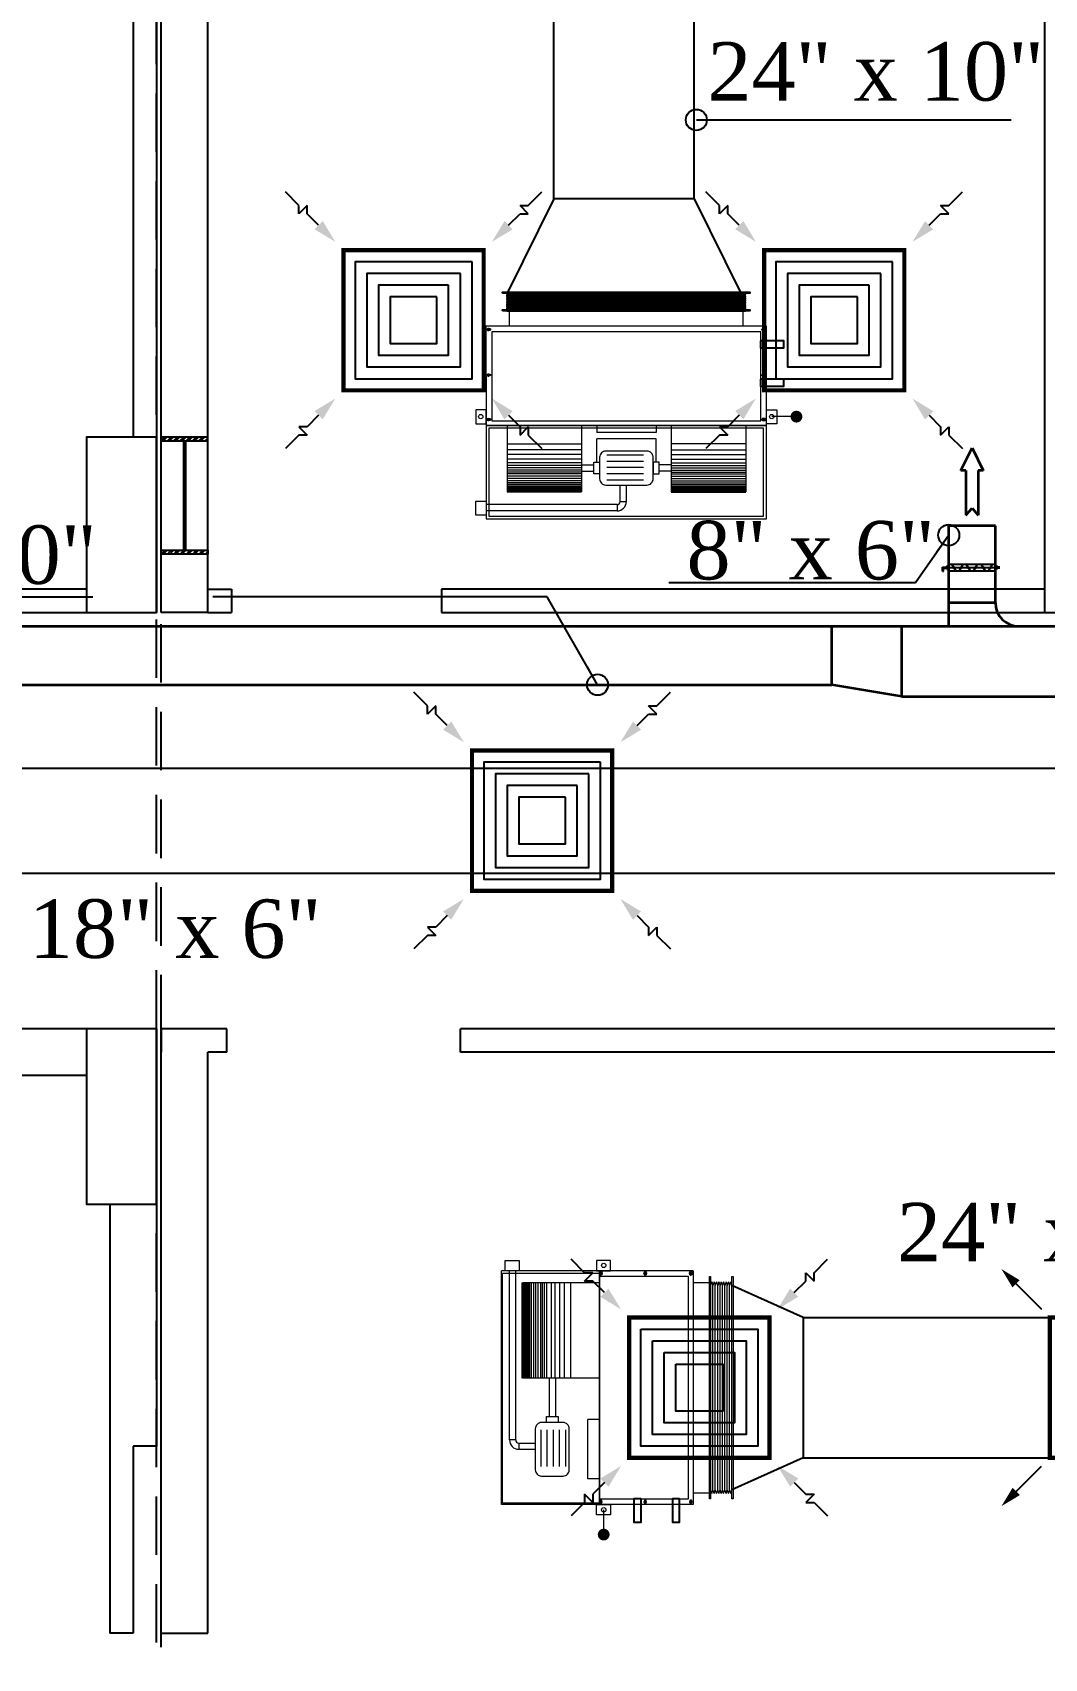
# Model space of a CAD drawing. Extents: x -432 to -365, y -145 to 173.
# Drawn here: x -391.2 to -386.86, y 31.28 to 38.23 of the extents above; entities that cross this region are included whole.
import ezdxf

# ---------------------------------------------------------------- set-up
doc = ezdxf.new("R2010")
doc.units = 0
doc.header["$MEASUREMENT"] = 0
for name, pattern in [('DASHDOT', [1, 0.5, -0.25, 0, -0.25]), ('HIDDEN', [0.375, 0.25, -0.125]), ('HIDDEN-Z', [3, 2, -1])]:
    doc.linetypes.add(name, pattern=pattern)
for name, color, linetype in [('01_AC-EQUIP', 206, 'Continuous'), ('03_AC-S.DUCT', 5, 'Continuous'), ('A.C.VOLUM DAMPER', 2, 'Continuous'), ('COL', 2, 'Continuous'), ('COLHATCH', 5, 'Continuous'), ('FASEL', 253, 'Continuous'), ('M-CH-WP-R', 40, 'HIDDEN-Z'), ('M-CH-WP-S', 142, 'Continuous'), ('M-DIFUSER', 195, 'Continuous'), ('M-DUCT-RA', 30, 'Continuous'), ('M-DUCT-SA', 5, 'Continuous'), ('M-EQBMNT', 21, 'Continuous'), ('Ties', 5, 'Continuous'), ('WALL', 4, 'Continuous'), ('WIN', 5, 'Continuous')]:
    doc.layers.add(name, color=color, linetype=linetype)
doc.layers.add('04-AC_F.A.DUCT', color=4, linetype='Continuous', lineweight=35)
doc.layers.add('AC-TEXT', color=15, linetype='Continuous', lineweight=30)
doc.styles.add('AC', font='romans.shx', dxfattribs={"height": 0.2})
doc.styles.add('ARABY', font='sosa.shx')
doc.dimstyles.new('IHAB', dxfattribs={"dimscale": 0, "dimtxt": 0.15, "dimasz": 0.09, "dimexe": 0.18, "dimexo": 0.0625, "dimgap": 0, "dimtad": 0, "dimtih": 1, "dimtoh": 1, "dimzin": 0, "dimdsep": 46, "dimtxsty": 'ARABY', "dimcen": 0.03, "dimse1": 1, "dimse2": 1, "dimclrd": 36, "dimclrt": 42, "dimadec": 0, "dimazin": 0, "dimtfac": 1, "dimtmove": 1, "dimatfit": 3, "dimldrblk": 'ORIGIN', "dimfxl": 1, "dimtolj": 1, "dimtzin": 0, "dimarcsym": 0})
pattern_1 = [(45, (891.0567, 302.899202), (-0.01347038418, 0.01347038418), []), (45, (891.06568, 302.899202), (-0.01347038418, 0.01347038418), [])]

# ---------------------------------------------------------------- blocks, each defined once
blk = doc.blocks.new('*U254')
at = {"layer": 'M-DIFUSER', "ltscale": 5, "const_width": 18}
blk.add_lwpolyline([(-300, 300), (300, 300), (300, -300), (-300, -300)], close=True, dxfattribs=at)
at = {"layer": 'M-DIFUSER', "color": 21}
for points in [[(250, 250), (-250, 250), (-250, -250), (250, -250)], [(200, 200), (-200, 200), (-200, -200), (200, -200)], [(150, 150), (-150, 150), (-150, -150), (150, -150)], [(100, 100), (-100, 100), (-100, -100), (100, -100)]]:
    blk.add_lwpolyline(points, close=True, dxfattribs=at)
at = {"layer": 'M-DUCT-RA', "color": 30}
for p, q in [((-491, 491), (-548.9, 548.9)), ((-491, 455.4), (-491, 491)), ((-455.4, 491), (-491, 455.4)), ((-455.4, 455.4), (-455.4, 491)), ((455.4, 491), (491, 491)), ((491, 455.4), (455.4, 491)), ((491, 491), (548.9, 548.9)), ((-406.3, 406.3), (-455.4, 455.4)), ((406.3, 406.3), (455.4, 455.4)), ((455.4, 455.4), (491, 455.4)), ((-406.3, -406.3), (-455.4, -455.4)), ((406.3, -406.3), (455.4, -455.4)), ((-491, -455.4), (-455.4, -491)), ((-455.4, -455.4), (-491, -455.4)), ((455.4, -491), (491, -455.4)), ((455.4, -455.4), (455.4, -491)), ((491, -455.4), (491, -491)), ((-491, -491), (-548.9, -548.9)), ((-455.4, -491), (-491, -491)), ((491, -491), (548.9, -548.9))]:
    blk.add_line(p, q, dxfattribs=at)
for points in [[(-388.6, 424), (-423.7, 388.9), (-335, 335)], [(424, 388.6), (388.9, 423.7), (335, 335)], [(-424, -388.6), (-388.9, -423.7), (-335, -335)], [(388.6, -424), (423.7, -388.9), (335, -335)]]:
    blk.add_solid(points, dxfattribs=at)
blk = doc.blocks.new('*U251')
at = {"layer": 'M-DIFUSER', "ltscale": 5, "const_width": 18}
blk.add_lwpolyline([(-300, 300), (300, 300), (300, -300), (-300, -300)], close=True, dxfattribs=at)
at = {"layer": 'M-DIFUSER', "color": 21}
for points in [[(250, 250), (-250, 250), (-250, -250), (250, -250)], [(200, 200), (-200, 200), (-200, -200), (200, -200)], [(150, 150), (-150, 150), (-150, -150), (150, -150)], [(100, 100), (-100, 100), (-100, -100), (100, -100)], [(50, 50), (-50, 50), (-50, -50), (50, -50)]]:
    blk.add_lwpolyline(points, close=True, dxfattribs=at)
at = {"layer": 'M-DUCT-SA', "color": 5, "extrusion": (-5.07059e-20, -1.19855e-17, -1)}
blk.add_line((-461.1, 461.1), (-335.4, 335.4), dxfattribs=at)
at = {"layer": 'M-DUCT-SA', "color": 5, "extrusion": (-1.19855e-17, 5.07059e-20, -1)}
blk.add_line((461.1, 461.1), (335.4, 335.4), dxfattribs=at)
at = {"layer": 'M-DUCT-SA', "color": 5, "extrusion": (1.19855e-17, -5.07059e-20, -1)}
blk.add_line((-461.1, -461.1), (-335.4, -335.4), dxfattribs=at)
at = {"layer": 'M-DUCT-SA', "color": 5, "extrusion": (5.07059e-20, 1.19855e-17, -1)}
blk.add_line((461.1, -461.1), (335.4, -335.4), dxfattribs=at)
at = {"layer": 'M-DUCT-SA', "color": 5, "extrusion": (-5.07059e-20, -1.19855e-17, -1)}
blk.add_solid([(459.6, 428.4), (428.6, 459.4), (506.9, 506.9)], dxfattribs=at)
at = {"layer": 'M-DUCT-SA', "color": 5, "extrusion": (5.07059e-20, -1.19855e-17, -1)}
blk.add_solid([(-459.6, 428.4), (-428.7, 459.4), (-506.9, 506.9)], dxfattribs=at)
at = {"layer": 'M-DUCT-SA', "color": 5, "extrusion": (1.19855e-17, -5.07059e-20, -1)}
blk.add_solid([(428.4, -459.6), (459.4, -428.6), (506.9, -506.9)], dxfattribs=at)
at = {"layer": 'M-DUCT-SA', "color": 5, "extrusion": (-1.19855e-17, -5.07059e-20, -1)}
blk.add_solid([(-428.4, -459.6), (-459.4, -428.6), (-506.9, -506.9)], dxfattribs=at)
blk = doc.blocks.new('A$C180A56EA')
at = {"layer": 'A.C.VOLUM DAMPER'}
h = blk.add_hatch(dxfattribs=at)
h.set_pattern_fill('ANSI31', color=256, scale=0.001, style=0)
h.set_pattern_definition([(45, (129.5106855, -230.48025158), (-8.838834765e-05, 8.838834765e-05), [])])
h.paths.add_polyline_path([(0.0459, 0.0039), (0.0459, 0.0065), (0.0401, 0.0065), (0.0401, -0.0027), (0.0459, -0.0027), (0.0459, 0), (0.0603, 0), (0.0603, 0.0128), (0.057, 0.0128), (0.057, 0.0039)])
for p, q in [((-0.1242, 0.0032), (-0.1161, 0.0032)), ((-0.1161, 0.0004), (-0.119, 0.0032)), ((-0.1185, 0), (-0.1161, 0.0024)), ((-0.1161, 0.0015), (-0.1179, 0.0032)), ((-0.1174, 0), (-0.1161, 0.0013)), ((-0.1161, 0.0026), (-0.1168, 0.0032)), ((-0.1163, 0), (-0.1161, 0.0001)), ((-0.1161, 0.0001), (-0.1104, 0.0058)), ((-0.1161, 0.0013), (-0.1116, 0.0058)), ((-0.1161, 0.0024), (-0.1127, 0.0058)), ((-0.1161, -0.0026), (-0.1161, 0.0058)), ((-0.1161, 0.0035), (-0.1138, 0.0058)), ((-0.1161, 0.0058), (-0.1099, 0.0058)), ((-0.1161, 0.0057), (-0.116, 0.0058)), ((-0.1161, 0.0046), (-0.1149, 0.0058)), ((-0.1161, -0.001), (-0.1099, 0.0053)), ((-0.1099, -0.0014), (-0.1161, 0.0048)), ((-0.1161, -0.0021), (-0.1099, 0.0042)), ((-0.1099, -0.0026), (-0.1161, 0.0037)), ((-0.1109, -0.0026), (-0.1161, 0.0026)), ((-0.112, -0.0026), (-0.1161, 0.0015)), ((-0.1131, -0.0026), (-0.1161, 0.0004)), ((-0.1099, -0.0003), (-0.116, 0.0058)), ((-0.1156, -0.0026), (-0.1099, 0.0031)), ((-0.1099, 0.0008), (-0.1149, 0.0058)), ((-0.1145, -0.0026), (-0.1099, 0.002)), ((-0.1099, 0.0019), (-0.1138, 0.0058)), ((-0.1134, -0.0026), (-0.1099, 0.0009)), ((-0.1128, 0.0019), (0.0401, 0.0019)), ((-0.1099, 0.003), (-0.1127, 0.0058)), ((-0.1099, 0.0041), (-0.1116, 0.0058)), ((-0.1099, 0.0052), (-0.1105, 0.0058)), ((0.0401, 0.0121), (-0.1099, 0.0121)), ((-0.0882, 0.0113), (-0.0994, -0.0075)), ((-0.0768, 0.0113), (-0.0656, -0.0075)), ((-0.0402, 0.0113), (-0.0514, -0.0075)), ((-0.0284, 0.0113), (-0.0173, -0.0075)), ((0.0056, 0.0113), (-0.0056, -0.0075)), ((0.0174, 0.0113), (0.0286, -0.0075)), ((0.0459, 0.0065), (0.0401, 0.0065)), ((0.0401, 0.0065), (0.0401, -0.0027)), ((0.0459, 0.0039), (0.0459, 0.0065)), ((0.057, 0.0039), (0.0459, 0.0039)), ((0.0603, 0.0128), (0.057, 0.0128)), ((0.057, 0.0128), (0.057, 0.0039)), ((0.0603, 0.0128), (0.0603, 0)), ((-0.1242, 0), (-0.1161, 0)), ((-0.1142, -0.0026), (-0.1161, -0.0007)), ((-0.1153, -0.0026), (-0.1161, -0.0018)), ((-0.1099, -0.0026), (-0.1161, -0.0026)), ((-0.1123, -0.0026), (-0.1099, -0.0003)), ((-0.1111, -0.0026), (-0.1099, -0.0014)), ((-0.11, -0.0026), (-0.1099, -0.0025)), ((-0.1099, -0.0083), (0.0401, -0.0083)), ((0.0401, -0.0027), (0.0459, -0.0027)), ((0.0603, 0), (0.0459, 0)), ((0.0459, -0.0027), (0.0459, 0))]:
    blk.add_line(p, q, dxfattribs=at)
at = {"layer": 'A.C.VOLUM DAMPER', "extrusion": (0, 0, -1)}
for centre, major_axis, start_param, end_param in [((-0.0938, 0.0019), (0.00135, 0.00135), 3.926991, 7.068583), ((-0.0938, 0.0019), (-0.00135, 0.00135), 2.356195, 5.497787), ((-0.0712, 0.0019), (0.00135, 0.00135), 3.926991, 7.068583), ((-0.0712, 0.0019), (-0.00135, 0.00135), 2.356195, 5.497787), ((-0.0458, 0.0019), (0.00135, 0.00135), 3.926991, 7.068583), ((-0.0458, 0.0019), (-0.00135, 0.00135), 2.356195, 5.497787), ((-0.0228, 0.0019), (0.00135, 0.00135), 3.926991, 7.068583), ((-0.0228, 0.0019), (-0.00135, 0.00135), 2.356194, 5.497787), ((0, 0.0019), (0.00135, 0.00135), 3.926991, 7.068583), ((0, 0.0019), (0.00135, 0.00135), 0.785398, 3.926991), ((0.023, 0.0019), (0.00135, 0.00135), 3.926991, 7.068583), ((0.023, 0.0019), (-0.00135, 0.00135), 2.356195, 5.497787)]:
    blk.add_ellipse(centre, major_axis=major_axis, ratio=1, start_param=start_param, end_param=end_param, dxfattribs=at)
blk = doc.blocks.new('A$C4397250F')
at = {"layer": '04-AC_F.A.DUCT'}
for p, q in [((0, 0), (-0.0241, -0.0482)), ((0.0241, -0.0482), (0, 0)), ((-0.0241, -0.0482), (-0.0132, -0.0482)), ((-0.0132, -0.0482), (-0.0132, -0.1443)), ((0.0132, -0.0482), (0.0241, -0.0482)), ((0.0132, -0.0482), (0.0132, -0.1443)), ((0, -0.1288), (-0.0132, -0.1443)), ((0.0132, -0.1443), (0, -0.1288))]:
    blk.add_line(p, q, dxfattribs=at)
blk = doc.blocks.new('A$C069E27EC')
at = {"layer": '01_AC-EQUIP', "color": 2, "linetype": 'Continuous'}
for p, q in [((0, 0), (0, -130)), ((1.01, 0.32), (0.5, -1.29)), ((1.01, 0.32), (1.52, -1.29)), ((2.03, 0.32), (1.52, -1.29)), ((2.03, 0.32), (2.54, -1.29)), ((3.05, 0.32), (2.54, -1.29)), ((3.05, 0.32), (3.56, -1.29)), ((4.06, 0.32), (3.56, -1.29)), ((4.06, 0.32), (4.57, -1.29)), ((5.08, 0.32), (4.57, -1.29)), ((5.08, 0.32), (5.59, -1.29)), ((6.1, 0.32), (5.59, -1.29)), ((6.1, 0.32), (6.61, -1.29)), ((7.12, 0.32), (6.61, -1.29)), ((7.12, 0.32), (7.63, -1.29)), ((8.14, 0.32), (7.63, -1.29)), ((8.14, 0.32), (8.65, -1.29)), ((9.16, 0.32), (8.65, -1.29)), ((9.16, 0.32), (9.67, -1.29)), ((1.52, -128.71), (1.52, -1.29)), ((2.54, -128.71), (2.54, -1.29)), ((3.56, -128.71), (3.56, -1.29)), ((4.57, -128.71), (4.57, -1.29)), ((5.59, -128.71), (5.59, -1.29)), ((6.61, -128.71), (6.61, -1.29)), ((7.63, -128.71), (7.63, -1.29)), ((8.65, -128.71), (8.65, -1.29)), ((1.01, -130.32), (0.5, -128.71)), ((1.01, -130.32), (1.52, -128.71)), ((2.03, -130.32), (1.52, -128.71)), ((2.03, -130.32), (2.54, -128.71)), ((3.05, -130.32), (2.54, -128.71)), ((3.05, -130.32), (3.56, -128.71)), ((4.06, -130.32), (3.56, -128.71)), ((4.06, -130.32), (4.57, -128.71)), ((5.08, -130.32), (4.57, -128.71)), ((5.08, -130.32), (5.59, -128.71)), ((6.1, -130.32), (5.59, -128.71)), ((6.1, -130.32), (6.61, -128.71)), ((7.12, -130.32), (6.61, -128.71)), ((7.12, -130.32), (7.63, -128.71)), ((8.14, -130.32), (7.63, -128.71)), ((8.14, -130.32), (8.65, -128.71)), ((9.16, -130.32), (8.65, -128.71)), ((9.16, -130.32), (9.67, -128.71))]:
    blk.add_line(p, q, dxfattribs=at)
for points in [[(0, 2.5), (0.5, 2.5), (0.5, -132.5), (0, -132.5)], [(9.67, 2.5), (10.17, 2.5), (10.17, -132.5), (9.67, -132.5)]]:
    blk.add_lwpolyline(points, close=True, dxfattribs=at)
blk = doc.blocks.new('A$C7CD32F90')
at = {"layer": '01_AC-EQUIP', "color": 1, "lineweight": 20}
for p, q in [((0.6392, -0.0346), (1.2, -0.0345)), ((0.6392, -0.0612), (0.6392, -0.0346)), ((0.6392, -0.0612), (1.2, -0.0612)), ((0.0885, -0.4), (0.0885, -0.1159)), ((0.4078, -0.1159), (0.0885, -0.1159)), ((0.4078, -0.1175), (0.0885, -0.1175)), ((0.4078, -0.1194), (0.0885, -0.1194)), ((0.4078, -0.1218), (0.0885, -0.1218)), ((0.4078, -0.1249), (0.0885, -0.1249)), ((0.4078, -0.1281), (0.0885, -0.1281)), ((0.4078, -0.1317), (0.0885, -0.1317)), ((0.4078, -0.1357), (0.0885, -0.1357)), ((0.4078, -0.4), (0.4078, -0.1159)), ((0.5993, -0.0745), (0.5993, -0.1449)), ((0.6259, -0.0745), (0.5993, -0.0745)), ((0.6259, -0.0745), (0.6259, -0.1449)), ((0.7908, -0.4), (0.7908, -0.1159)), ((0.7908, -0.1159), (1.11, -0.1159)), ((0.7908, -0.1175), (1.11, -0.1175)), ((0.7908, -0.1194), (1.11, -0.1194)), ((0.7908, -0.1218), (1.11, -0.1218)), ((0.7908, -0.1249), (1.11, -0.1249)), ((0.7908, -0.1281), (1.11, -0.1281)), ((0.7908, -0.1317), (1.11, -0.1317)), ((0.7908, -0.1357), (1.11, -0.1357)), ((1.11, -0.4), (1.11, -0.1159)), ((0.4078, -0.1407), (0.0885, -0.1407)), ((0.4078, -0.1475), (0.0885, -0.1475)), ((0.4078, -0.1547), (0.0885, -0.1547)), ((0.4078, -0.1635), (0.0885, -0.1635)), ((0.4078, -0.1733), (0.0885, -0.1733)), ((0.4078, -0.1834), (0.0885, -0.1834)), ((0.4078, -0.1935), (0.0885, -0.1935)), ((0.4078, -0.2007), (0.0885, -0.2007)), ((0.4078, -0.2044), (0.4596, -0.2044)), ((0.6828, -0.1679), (0.5262, -0.1679)), ((0.6828, -0.1945), (0.5262, -0.1945)), ((0.7908, -0.2044), (0.739, -0.2044)), ((0.7908, -0.1407), (1.11, -0.1407)), ((0.7908, -0.1475), (1.11, -0.1475)), ((0.7908, -0.1547), (1.11, -0.1547)), ((0.7908, -0.1635), (1.11, -0.1635)), ((0.7908, -0.1733), (1.11, -0.1733)), ((0.7908, -0.1834), (1.11, -0.1834)), ((0.7908, -0.1935), (1.11, -0.1935)), ((0.7908, -0.2007), (1.11, -0.2007)), ((0.4078, -0.2094), (0.0885, -0.2094)), ((0.4078, -0.2192), (0.0885, -0.2192)), ((0.4078, -0.2293), (0.0885, -0.2293)), ((0.4078, -0.2394), (0.0885, -0.2394)), ((0.4078, -0.2554), (0.0885, -0.2554)), ((0.4078, -0.2754), (0.0885, -0.2754)), ((0.4078, -0.231), (0.4596, -0.231)), ((0.4722, -0.2429), (0.4722, -0.3429)), ((0.6828, -0.2211), (0.5262, -0.2211)), ((0.6828, -0.2477), (0.5262, -0.2477)), ((0.6828, -0.2743), (0.5262, -0.2743)), ((0.7263, -0.2429), (0.7263, -0.3429)), ((0.7908, -0.231), (0.739, -0.231)), ((0.7908, -0.2094), (1.11, -0.2094)), ((0.7908, -0.2192), (1.11, -0.2192)), ((0.7908, -0.2293), (1.11, -0.2293)), ((0.7908, -0.2394), (1.11, -0.2394)), ((0.7908, -0.2554), (1.11, -0.2554)), ((0.7908, -0.2754), (1.11, -0.2754)), ((0.4078, -0.2954), (0.0885, -0.2954)), ((0.0885, -0.3207), (0.4078, -0.3207)), ((0.4722, -0.3429), (0.7263, -0.3429)), ((0.7908, -0.2954), (1.11, -0.2954)), ((1.11, -0.3207), (0.7908, -0.3207)), ((0.4722, -0.3703), (0.7263, -0.3703)), ((0.4722, -0.4), (0.4722, -0.3703)), ((0.7263, -0.4), (0.7263, -0.3703)), ((0.0219, -0.4254), (0.0012, -0.4254)), ((0.0111, -0.4184), (0.0111, -0.4317)), ((1.1781, -0.4254), (1.1988, -0.4254)), ((1.1889, -0.4184), (1.1889, -0.4317)), ((0.0219, -0.6154), (0.0012, -0.6154)), ((0.0111, -0.6084), (0.0111, -0.6217)), ((1.1781, -0.6154), (1.1988, -0.6154)), ((1.1889, -0.6084), (1.1889, -0.6217)), ((0.0219, -0.8104), (0.0012, -0.8104)), ((0.0111, -0.8034), (0.0111, -0.8167)), ((0.1002, -0.8245), (0.1002, -0.8899)), ((1.1002, -0.8245), (1.1002, -0.8899)), ((1.1781, -0.8104), (1.1988, -0.8104)), ((1.1889, -0.8034), (1.1889, -0.8167))]:
    blk.add_line(p, q, dxfattribs=at)
at = {"layer": '01_AC-EQUIP', "color": 1, "linetype": 'DASHDOT', "lineweight": 20}
for p, q in [((0.4078, -0.1935), (0.0885, -0.1935)), ((0.7908, -0.1935), (1.11, -0.1935))]:
    blk.add_line(p, q, dxfattribs=at)
at = {"layer": '01_AC-EQUIP', "color": 4, "lineweight": 20}
blk.add_line((-0.1285, -0.4376), (-0.0226, -0.4376), dxfattribs=at)
at = {"layer": '01_AC-EQUIP', "color": 1, "lineweight": 20}
for points in [[(0, -0.4), (1.2, -0.4), (1.2, 0), (0, 0)], [(0.0121, -0.3879), (1.1879, -0.3879), (1.1879, -0.0121), (0.0121, -0.0121)], [(1.244, -0.0757), (1.2, -0.0757), (1.2, -0.0158), (1.244, -0.0158)], [(0.4848, -0.1925), (0.4596, -0.1925), (0.4596, -0.2429), (0.4848, -0.2429)], [(0.7137, -0.1925), (0.739, -0.1925), (0.739, -0.2429), (0.7137, -0.2429)], [(-0.044, -0.4068), (0, -0.4068), (0, -0.4667), (-0.044, -0.4667)], [(1.2, -0.4), (0, -0.4), (0, -0.8245), (1.2003, -0.8245)], [(1.244, -0.4068), (1.2, -0.4068), (1.2, -0.4667), (1.244, -0.4667)], [(1.175, -0.42), (0.0245, -0.42), (0.0245, -0.8), (1.175, -0.8)]]:
    blk.add_lwpolyline(points, close=True, dxfattribs=at)
blk.add_lwpolyline([(0.6871, -0.1449), (0.5115, -0.1449, 0.414214), (0.4848, -0.1715), (0.4848, -0.2639, 0.414214), (0.5115, -0.2905), (0.6871, -0.2905, 0.414214), (0.7137, -0.2639), (0.7137, -0.1715, 0.414214)], format="xyb", close=True, dxfattribs=at)
at = {"layer": '01_AC-EQUIP', "color": 4, "lineweight": 20, "const_width": 0.0252}
blk.add_lwpolyline([(-0.1258, -0.4499, 1), (-0.1312, -0.4253, 1)], format="xyb", close=True, dxfattribs=at)
at = {"layer": '01_AC-EQUIP', "color": 1, "lineweight": 20}
for centre in [(-0.0226, -0.4376), (1.2226, -0.4376)]:
    blk.add_circle(centre, 0.00932, dxfattribs=at)
for radius in [0.0399, 0.0133]:
    blk.add_arc((0.6392, -0.0745), radius, 90.00061, 180.00061, dxfattribs=at)
at = {"layer": '01_AC-EQUIP', "color": 1, "lineweight": 20, "extrusion": (0, 0, -1)}
for centre, major_axis, start_param, end_param in [((0.0111, -0.4254), (-0.00827, 0), -1.570796, 4.712389), ((0.0111, -0.4254), (-0.0047, 0), 3.141593, 9.424778), ((0.0111, -0.6154), (-0.00827, 0), -1.570796, 4.712389), ((0.0111, -0.6154), (-0.0047, 0), 3.141593, 9.424778), ((0.0111, -0.8104), (-0.00827, 0), -1.570796, 4.712389), ((0.0111, -0.8104), (-0.0047, 0), 3.141593, 9.424778)]:
    blk.add_ellipse(centre, major_axis=major_axis, ratio=0.646018, start_param=start_param, end_param=end_param, dxfattribs=at)
at = {"layer": '01_AC-EQUIP', "color": 1, "lineweight": 20}
for centre, major_axis, start_param, end_param in [((1.1889, -0.4254), (0.00827, 0), -1.570796, 4.712389), ((1.1889, -0.4254), (0.0047, 0), 3.141593, 9.424778), ((1.1889, -0.6154), (0.00827, 0), -1.570796, 4.712389), ((1.1889, -0.6154), (0.0047, 0), 3.141593, 9.424778), ((1.1889, -0.8104), (0.00827, 0), -1.570796, 4.712389), ((1.1889, -0.8104), (0.0047, 0), 3.141593, 9.424778)]:
    blk.add_ellipse(centre, major_axis=major_axis, ratio=0.646018, start_param=start_param, end_param=end_param, dxfattribs=at)
at = {"layer": 'M-CH-WP-R', "color": 6, "linetype": 'ByBlock', "ltscale": 1.5}
blk.add_lwpolyline([(0.025, -0.7623), (0.025, -0.7323), (-0.075, -0.7323), (-0.075, -0.7623)], close=True, dxfattribs=at)
at = {"layer": 'M-CH-WP-S', "color": 5, "linetype": 'ByBlock', "ltscale": 1.5}
blk.add_lwpolyline([(0.025, -0.5973), (0.025, -0.5673), (-0.075, -0.5673), (-0.075, -0.5973)], close=True, dxfattribs=at)
at = {"layer": 'M-EQBMNT', "color": 21, "linetype": 'ByBlock', "ltscale": 1.5}
for p, q in [((0.4078, -0.1159), (0.0885, -0.1159)), ((0.7908, -0.1159), (1.11, -0.1159))]:
    blk.add_line(p, q, dxfattribs=at)
at = {"layer": '01_AC-EQUIP', "color": 1, "lineweight": 20, "xscale": 0.00784765227677817, "yscale": 0.00784765227677817, "zscale": 0.00784765227677817, "rotation": 270}
blk.add_blockref('A$C069E27EC', (1.1102, -0.8899), dxfattribs=at)
blk = doc.blocks.new('A$C224F6469')
at = {"layer": '01_AC-EQUIP', "color": 1, "lineweight": 20}
for p, q in [((0, 0), (1, 0)), ((0, -0.82), (0, 0)), ((1, -0.82), (1, 0)), ((0.0065, -0.0042), (0.9879, -0.0042)), ((0.0065, -0.42), (0.0065, -0.0042)), ((0.2763, -0.0346), (1, -0.0345)), ((0.2763, -0.0612), (0.2763, -0.0346)), ((0.2763, -0.0612), (1, -0.0612)), ((0.9879, -0.42), (0.9879, -0.0042)), ((0.2364, -0.0745), (0.2364, -0.1449)), ((0.263, -0.0745), (0.2364, -0.0745)), ((0.263, -0.0745), (0.263, -0.1449)), ((0.5412, -0.42), (0.5412, -0.0905)), ((0.5412, -0.0905), (0.9487, -0.0905)), ((0.5412, -0.092), (0.9487, -0.092)), ((0.5412, -0.0939), (0.9487, -0.0939)), ((0.5412, -0.0963), (0.9487, -0.0963)), ((0.5412, -0.0994), (0.9487, -0.0994)), ((0.5412, -0.1027), (0.9487, -0.1027)), ((0.5412, -0.1062), (0.9487, -0.1062)), ((0.5412, -0.1103), (0.9487, -0.1103)), ((0.5412, -0.1153), (0.9487, -0.1153)), ((0.5412, -0.1221), (0.9487, -0.1221)), ((0.5412, -0.1293), (0.9487, -0.1293)), ((0.5412, -0.138), (0.9487, -0.138)), ((0.9487, -0.42), (0.9487, -0.0905)), ((0.3198, -0.1679), (0.1633, -0.1679)), ((0.3198, -0.1945), (0.1633, -0.1945)), ((0.5412, -0.2044), (0.376, -0.2044)), ((0.5412, -0.1478), (0.9487, -0.1478)), ((0.5412, -0.1579), (0.9487, -0.1579)), ((0.5412, -0.168), (0.9487, -0.168)), ((0.5412, -0.1752), (0.9487, -0.1752)), ((0.5412, -0.184), (0.9487, -0.184)), ((0.5412, -0.1938), (0.9487, -0.1938)), ((0.3198, -0.2211), (0.1633, -0.2211)), ((0.3198, -0.2477), (0.1633, -0.2477)), ((0.3198, -0.2743), (0.1633, -0.2743)), ((0.5412, -0.231), (0.376, -0.231)), ((0.5412, -0.214), (0.9487, -0.214)), ((0.5412, -0.23), (0.9487, -0.23)), ((0.5412, -0.25), (0.9487, -0.25)), ((0.5412, -0.27), (0.9487, -0.27)), ((0.9487, -0.2953), (0.5412, -0.2953)), ((0.1093, -0.3703), (0.3634, -0.3703)), ((0.1093, -0.42), (0.1093, -0.3703)), ((0.3634, -0.42), (0.3634, -0.3703)), ((0, -0.42), (1, -0.42)), ((0.0219, -0.4254), (0.0012, -0.4254)), ((0.0111, -0.4184), (0.0111, -0.4317)), ((0.9781, -0.4254), (0.9988, -0.4254)), ((0.9889, -0.4184), (0.9889, -0.4317)), ((0.0219, -0.6154), (0.0012, -0.6154)), ((0.0111, -0.6084), (0.0111, -0.6217)), ((0.9781, -0.6154), (0.9988, -0.6154)), ((0.9889, -0.6084), (0.9889, -0.6217)), ((1, -0.82), (0, -0.82)), ((0.0219, -0.8104), (0.0012, -0.8104)), ((0.0111, -0.8034), (0.0111, -0.8167)), ((0.05, -0.82), (0.05, -0.8899)), ((0.95, -0.82), (0.95, -0.8899)), ((0.9781, -0.8104), (0.9988, -0.8104)), ((0.9889, -0.8034), (0.9889, -0.8167))]:
    blk.add_line(p, q, dxfattribs=at)
at = {"layer": '01_AC-EQUIP', "color": 1, "linetype": 'DASHDOT', "lineweight": 20}
blk.add_line((0.5412, -0.168), (0.9487, -0.168), dxfattribs=at)
at = {"layer": '01_AC-EQUIP', "color": 4, "lineweight": 20}
blk.add_line((-0.1285, -0.4376), (-0.0226, -0.4376), dxfattribs=at)
at = {"layer": '01_AC-EQUIP', "color": 2, "lineweight": 20}
for p, q in [((0.0468, -0.9), (0.0629, -0.8949)), ((0.0468, -0.9), (0.0629, -0.9051)), ((0.9532, -0.9), (0.9371, -0.8949)), ((0.9532, -0.9), (0.9371, -0.9051)), ((0.0468, -0.9102), (0.0629, -0.9051)), ((0.0468, -0.9102), (0.0629, -0.9153)), ((0.0468, -0.9204), (0.0629, -0.9153)), ((0.0468, -0.9204), (0.0629, -0.9255)), ((0.0468, -0.9306), (0.0629, -0.9255)), ((0.0468, -0.9306), (0.0629, -0.9356)), ((0.0468, -0.9407), (0.0629, -0.9356)), ((0.0468, -0.9407), (0.0629, -0.9458)), ((0.0468, -0.9509), (0.0629, -0.9458)), ((0.0468, -0.9509), (0.0629, -0.956)), ((0.0468, -0.9611), (0.0629, -0.956)), ((0.0468, -0.9611), (0.0629, -0.9662)), ((0.0468, -0.9713), (0.0629, -0.9662)), ((0.0468, -0.9713), (0.0629, -0.9764)), ((0.0629, -0.9051), (0.9371, -0.9051)), ((0.0629, -0.9153), (0.9371, -0.9153)), ((0.0629, -0.9255), (0.9371, -0.9255)), ((0.0629, -0.9356), (0.9371, -0.9356)), ((0.0629, -0.9458), (0.9371, -0.9458)), ((0.0629, -0.956), (0.9371, -0.956)), ((0.0629, -0.9662), (0.9371, -0.9662)), ((0.9532, -0.9102), (0.9371, -0.9051)), ((0.9532, -0.9102), (0.9371, -0.9153)), ((0.9532, -0.9204), (0.9371, -0.9153)), ((0.9532, -0.9204), (0.9371, -0.9255)), ((0.9532, -0.9306), (0.9371, -0.9255)), ((0.9532, -0.9306), (0.9371, -0.9356)), ((0.9532, -0.9407), (0.9371, -0.9356)), ((0.9532, -0.9407), (0.9371, -0.9458)), ((0.9532, -0.9509), (0.9371, -0.9458)), ((0.9532, -0.9509), (0.9371, -0.956)), ((0.9532, -0.9611), (0.9371, -0.956)), ((0.9532, -0.9611), (0.9371, -0.9662)), ((0.9532, -0.9713), (0.9371, -0.9662)), ((0.9532, -0.9713), (0.9371, -0.9764)), ((0.0468, -0.9815), (0.0629, -0.9764)), ((0.0468, -0.9815), (0.0629, -0.9866)), ((0.0629, -0.9764), (0.9371, -0.9764)), ((0.9532, -0.9815), (0.9371, -0.9764)), ((0.9532, -0.9815), (0.9371, -0.9866))]:
    blk.add_line(p, q, dxfattribs=at)
at = {"layer": '01_AC-EQUIP', "color": 1, "lineweight": 20}
for points in [[(1.044, -0.0757), (1, -0.0757), (1, -0.0158), (1.044, -0.0158)], [(0.3508, -0.1925), (0.376, -0.1925), (0.376, -0.2429), (0.3508, -0.2429)], [(-0.044, -0.4068), (0, -0.4068), (0, -0.4667), (-0.044, -0.4667)], [(1.044, -0.4068), (1, -0.4068), (1, -0.4667), (1.044, -0.4667)], [(0.025, -0.8), (0.975, -0.8), (0.975, -0.42), (0.025, -0.42)]]:
    blk.add_lwpolyline(points, close=True, dxfattribs=at)
blk.add_lwpolyline([(0.3242, -0.1449), (0.1485, -0.1449, 0.414214), (0.1219, -0.1715), (0.1219, -0.2639, 0.414214), (0.1485, -0.2905), (0.3242, -0.2905, 0.414214), (0.3508, -0.2639), (0.3508, -0.1715, 0.414214)], format="xyb", close=True, dxfattribs=at)
at = {"layer": '01_AC-EQUIP', "color": 4, "lineweight": 20, "const_width": 0.0252}
blk.add_lwpolyline([(-0.1258, -0.4499, 1), (-0.1312, -0.4253, 1)], format="xyb", close=True, dxfattribs=at)
at = {"layer": '01_AC-EQUIP', "color": 2, "lineweight": 20}
for points in [[(0.975, -0.8899), (0.975, -0.8949), (0.025, -0.8949), (0.025, -0.8899)], [(0.975, -0.9866), (0.975, -0.9916), (0.025, -0.9916), (0.025, -0.9866)]]:
    blk.add_lwpolyline(points, close=True, dxfattribs=at)
at = {"layer": '01_AC-EQUIP', "color": 1, "lineweight": 20}
for centre in [(-0.0226, -0.4376), (1.0226, -0.4376)]:
    blk.add_circle(centre, 0.00932, dxfattribs=at)
for radius in [0.0399, 0.0133]:
    blk.add_arc((0.2763, -0.0745), radius, 90.00061, 180.00061, dxfattribs=at)
at = {"layer": '01_AC-EQUIP', "color": 1, "lineweight": 20, "extrusion": (0, 0, -1)}
for centre, major_axis, start_param, end_param in [((0.0111, -0.4254), (-0.00827, 0), -1.570796, 4.712389), ((0.0111, -0.4254), (-0.0047, 0), 3.141593, 9.424778), ((0.0111, -0.6154), (-0.00827, 0), -1.570796, 4.712389), ((0.0111, -0.6154), (-0.0047, 0), 3.141593, 9.424778), ((0.0111, -0.8104), (-0.00827, 0), -1.570796, 4.712389), ((0.0111, -0.8104), (-0.0047, 0), 3.141593, 9.424778)]:
    blk.add_ellipse(centre, major_axis=major_axis, ratio=0.646018, start_param=start_param, end_param=end_param, dxfattribs=at)
at = {"layer": '01_AC-EQUIP', "color": 1, "lineweight": 20}
for centre, major_axis, start_param, end_param in [((0.9889, -0.4254), (0.00827, 0), -1.570796, 4.712389), ((0.9889, -0.4254), (0.0047, 0), 3.141593, 9.424778), ((0.9889, -0.6154), (0.00827, 0), -1.570796, 4.712389), ((0.9889, -0.6154), (0.0047, 0), 3.141593, 9.424778), ((0.9889, -0.8104), (0.00827, 0), -1.570796, 4.712389), ((0.9889, -0.8104), (0.0047, 0), 3.141593, 9.424778)]:
    blk.add_ellipse(centre, major_axis=major_axis, ratio=0.646018, start_param=start_param, end_param=end_param, dxfattribs=at)
at = {"layer": 'M-CH-WP-R', "color": 6, "linetype": 'ByBlock', "ltscale": 1.5}
blk.add_lwpolyline([(0.025, -0.7623), (0.025, -0.7323), (-0.075, -0.7323), (-0.075, -0.7623)], close=True, dxfattribs=at)
at = {"layer": 'M-CH-WP-S', "color": 5, "linetype": 'ByBlock', "ltscale": 1.5}
blk.add_lwpolyline([(0.025, -0.5973), (0.025, -0.5673), (-0.075, -0.5673), (-0.075, -0.5973)], close=True, dxfattribs=at)
at = {"layer": 'M-EQBMNT', "color": 21, "linetype": 'ByBlock', "ltscale": 1.5}
blk.add_line((0.5412, -0.0905), (0.9487, -0.0905), dxfattribs=at)

msp = doc.modelspace()

# ---------------------------------------------------------------- hatches: boundary and pattern name
at = {"layer": 'COLHATCH', "linetype": 'Continuous'}
h = msp.add_hatch(dxfattribs=at)
h.set_pattern_fill('_USER', color=252, scale=0.05, angle=45, style=0, double=1, pattern_type=0)
h.set_pattern_definition([(45, (-202.924395, -132.77691), (-0.035355339, 0.035355339), []), (135, (-202.924395, -132.77691), (-0.035355339, -0.035355339), [])])
h.paths.add_polyline_path([(-382.4844, 44.8031), (-382.7844, 44.8031), (-382.7844, 43.9031), (-382.4844, 43.9031)])
h.paths.add_polyline_path([(-380.4844, 44.8031), (-381.2844, 44.8031), (-381.2844, 44.5031), (-380.4844, 44.5031)])
h.paths.add_polyline_path([(-378.5344, 42.8031), (-378.8344, 42.8031), (-378.8344, 42.2031), (-378.5344, 42.2031)])
h.paths.add_polyline_path([(-378.1344, 39.2231), (-378.9344, 39.2231), (-378.9344, 38.9231), (-378.1344, 38.9231)])
h.paths.add_polyline_path([(-380.6844, 39.2231), (-381.4844, 39.2231), (-381.4844, 38.9231), (-380.6844, 38.9231)])
h.paths.add_polyline_path([(-380.5844, 34.1731), (-381.4844, 34.1731), (-381.4844, 33.8731), (-380.5844, 33.8731)])
h.paths.add_polyline_path([(-378.1344, 34.2231), (-378.9344, 34.2231), (-378.9344, 33.9231), (-378.1344, 33.9231)])
h.paths.add_polyline_path([(-380.3919, 27.9531), (-381.4919, 27.9531), (-381.4919, 27.6531), (-380.6389, 27.6531, -0.011587), (-380.6548, 26.9674), (-380.4051, 26.9565, 0.01656)])
h.paths.add_polyline_path([(-380.5864, 25.2231), (-380.8398, 25.2231, -0.040808), (-381.4283, 22.8842), (-381.1918, 22.8031, 0.04151)])
h.paths.add_polyline_path([(-382.4844, 25.8231), (-382.7844, 25.8231), (-382.7844, 24.9231), (-382.4844, 24.9231)])
h.paths.add_polyline_path([(-386.6144, 25.8231), (-387.0144, 25.8231), (-387.0144, 24.9231), (-386.6144, 24.9231)])
h.paths.add_polyline_path([(-390.4144, 25.8231), (-390.8644, 25.8231), (-390.8644, 24.9231), (-390.4144, 24.9231)])
h.paths.add_polyline_path([(-390.6644, 24.0031), (-390.9644, 24.0031), (-390.9644, 23.1031), (-390.6644, 23.1031)])
h.paths.add_polyline_path([(-398.6644, 25.8231), (-398.9644, 25.8231), (-398.9644, 24.9231), (-398.6644, 24.9231)])
h.paths.add_polyline_path([(-398.6644, 24.0031), (-398.9644, 24.0031), (-398.9644, 23.1031), (-398.6644, 23.1031)])
h.paths.add_polyline_path([(-406.6644, 25.8231), (-406.9644, 25.8231), (-406.9644, 24.9231), (-406.6644, 24.9231)])
h.paths.add_polyline_path([(-406.6644, 24.0031), (-406.9644, 24.0031), (-406.9644, 23.1031), (-406.6644, 23.1031)])
h.paths.add_polyline_path([(-414.7644, 25.8231), (-415.2144, 25.8231), (-415.2144, 24.9231), (-414.7639, 24.9231)])
h.paths.add_polyline_path([(-414.6644, 24.0031), (-414.9644, 24.0031), (-414.9644, 23.1031), (-414.6644, 23.1031)])
h.paths.add_polyline_path([(-418.6144, 25.8231), (-419.0144, 25.8231), (-419.0144, 24.9231), (-418.6144, 24.9231)])
h.paths.add_polyline_path([(-422.8444, 25.8231), (-423.1444, 25.8231), (-423.1444, 24.9231), (-422.8444, 24.9231)])
h.paths.add_polyline_path([(-424.1369, 27.9531), (-425.2369, 27.9531, 0.01656), (-425.2237, 26.9565), (-424.974, 26.9674, -0.011587), (-424.9898, 27.6531), (-424.1369, 27.6531)])
h.paths.add_polyline_path([(-424.789, 25.2231), (-425.0424, 25.2231, 0.04151), (-424.437, 22.8031), (-424.2005, 22.8842, -0.040808)])
h.paths.add_polyline_path([(-424.1444, 34.1731), (-425.0444, 34.1731), (-425.0444, 33.8731), (-424.1444, 33.8731)])
h.paths.add_polyline_path([(-426.6944, 34.2231), (-427.4944, 34.2231), (-427.4944, 33.9231), (-426.6944, 33.9231)])
h.paths.add_polyline_path([(-426.6944, 39.2231), (-427.4944, 39.2231), (-427.4944, 38.9231), (-426.6944, 38.9231)])
h.paths.add_polyline_path([(-424.1444, 39.2231), (-424.9444, 39.2231), (-424.9444, 38.9231), (-424.1444, 38.9231)])
h.paths.add_polyline_path([(-426.7944, 42.8031), (-427.0944, 42.8031), (-427.0944, 42.2031), (-426.7944, 42.2031)])
h.paths.add_polyline_path([(-424.3444, 44.8031), (-425.1444, 44.8031), (-425.1444, 44.5031), (-424.3444, 44.5031)])
h.paths.add_polyline_path([(-422.8444, 44.8031), (-423.1444, 44.8031), (-423.1444, 43.9031), (-422.8444, 43.9031)])
h.paths.add_polyline_path([(-418.5644, 44.8031), (-418.9644, 44.8031), (-418.9644, 43.9031), (-418.5644, 43.9031)])
h.paths.add_polyline_path([(-414.7644, 44.8031), (-415.2144, 44.8031), (-415.2144, 43.9031), (-414.7644, 43.9031)])
h.paths.add_polyline_path([(-405.4144, 47.0031), (-405.7144, 47.0031), (-405.7144, 46.4031), (-405.4144, 46.4031)])
h.paths.add_polyline_path([(-405.4144, 44.5031), (-400.3144, 44.5031), (-400.3144, 43.0531), (-400.0144, 43.0531), (-400.0144, 44.8031), (-405.7144, 44.8031), (-405.7144, 43.0531), (-405.4144, 43.0531)])
h.paths.add_polyline_path([(-398.6644, 47.0031), (-398.9644, 47.0031), (-398.9644, 46.4031), (-398.6644, 46.4031)])
h.paths.add_polyline_path([(-398.6644, 43.6531), (-398.9644, 43.6531), (-398.9644, 43.0531), (-398.6644, 43.0531)])
h.paths.add_polyline_path([(-390.4144, 44.8031), (-390.8644, 44.8031), (-390.8644, 43.9031), (-390.4144, 43.9031)])
at = {"layer": 'Ties'}
h = msp.add_hatch(dxfattribs=at)
h.set_pattern_fill('ANSI32', color=256, scale=0.002, style=0)
h.set_pattern_definition(pattern_1)
h.paths.add_polyline_path([(-390.4444, 36.5031), (-390.6444, 36.5031), (-390.6444, 36.4871), (-390.4444, 36.4871)])
h = msp.add_hatch(dxfattribs=at)
h.set_pattern_fill('ANSI32', color=256, scale=0.002, style=0)
h.set_pattern_definition(pattern_1)
h.paths.add_polyline_path([(-390.5393, 36.4871), (-390.5495, 36.4871), (-390.5495, 36.0191), (-390.5393, 36.0191)])
h = msp.add_hatch(dxfattribs=at)
h.set_pattern_fill('ANSI32', color=256, scale=0.002, style=0)
h.set_pattern_definition(pattern_1)
h.paths.add_polyline_path([(-390.4444, 36.0191), (-390.6444, 36.0191), (-390.6444, 36.0031), (-390.4444, 36.0031)])

# ---------------------------------------------------------------- linework, layer by layer
at = {"layer": '03_AC-S.DUCT', "linetype": 'Continuous'}
for p, q in [((-388.9644, 37.5228), (-388.9644, 42.1031)), ((-388.3644, 37.5228), (-388.3644, 42.1031)), ((-388.9644, 37.5228), (-389.1644, 37.1188)), ((-388.3644, 37.5228), (-388.9644, 37.5228)), ((-388.3644, 37.5228), (-388.1644, 37.1188)), ((-392.9644, 35.0879), (-386.1144, 35.0879)), ((-392.9644, 34.6379), (-386.1144, 34.6379)), ((-387.897, 32.7381), (-388.202, 32.8752)), ((-387.897, 32.7381), (-385.9417, 32.7381)), ((-387.897, 32.7381), (-387.897, 32.1381)), ((-387.897, 32.1381), (-388.202, 32.001)), ((-387.897, 32.1381), (-385.9417, 32.1381))]:
    msp.add_line(p, q, dxfattribs=at)
at = {"layer": '04-AC_F.A.DUCT', "linetype": 'Continuous'}
for p, q in [((-387.2744, 35.694), (-387.2744, 36.1237)), ((-387.0744, 36.1237), (-387.2744, 36.1237)), ((-387.0744, 35.794), (-387.0744, 36.1237)), ((-387.0744, 35.794), (-387.2744, 35.794)), ((-399.5852, 35.694), (-382.0701, 35.694)), ((-387.7744, 35.444), (-387.7744, 35.694)), ((-387.4744, 35.394), (-387.4744, 35.694)), ((-395.6196, 35.444), (-387.7744, 35.444)), ((-387.4744, 35.394), (-387.7744, 35.444)), ((-387.4744, 35.394), (-382.8731, 35.394))]:
    msp.add_line(p, q, dxfattribs=at)
msp.add_arc((-386.9744, 35.794), 0.1, 180, 270, dxfattribs=at)
at = {"layer": 'COL', "linetype": 'Continuous'}
for points in [[(-390.6644, 36.5031), (-390.9644, 36.5031), (-390.9644, 35.7531), (-390.6644, 35.7531)], [(-390.6644, 33.9731), (-390.9644, 33.9731), (-390.9644, 33.2231), (-390.6644, 33.2231)]]:
    msp.add_lwpolyline(points, close=True, dxfattribs=at)
at = {"layer": 'FASEL', "linetype": 'HIDDEN'}
for points in [[(-394.6644, 27.7531), (-390.9644, 27.7531), (-390.9644, 27.2231), (-390.6644, 27.2231), (-390.6644, 42.5031)], [(-394.6444, 27.7331), (-390.9844, 27.7331), (-390.9844, 27.2031), (-390.6444, 27.2031), (-390.6444, 41.9731)]]:
    msp.add_lwpolyline(points, dxfattribs=at)
at = {"layer": 'Ties'}
for points in [[(-390.6444, 36.4871), (-390.4444, 36.4871), (-390.4444, 36.5031), (-390.6444, 36.5031)], [(-390.6444, 36.0191), (-390.4444, 36.0191), (-390.4444, 36.0031), (-390.6444, 36.0031)]]:
    msp.add_lwpolyline(points, close=True, dxfattribs=at)
for points in [[(-390.5495, 36.4871), (-390.5495, 36.0191)], [(-390.5393, 36.0191), (-390.5393, 36.4871)]]:
    msp.add_lwpolyline(points, dxfattribs=at)
at = {"layer": 'WALL', "color": 252, "linetype": 'Continuous'}
for p, q in [((-390.6444, 35.7531), (-390.6444, 43.9031)), ((-390.4444, 35.7531), (-390.4444, 43.9031)), ((-386.8644, 43.9031), (-386.8644, 35.7531)), ((-390.6644, 42.5031), (-390.6644, 35.7531)), ((-390.7644, 41.7531), (-390.7644, 36.5031)), ((-390.7644, 36.5031), (-390.9644, 36.5031)), ((-390.9644, 36.5031), (-390.9644, 35.7531)), ((-390.9644, 35.7531), (-390.6644, 35.7531)), ((-390.4444, 35.7531), (-390.6444, 35.7531)), ((-386.8644, 35.7531), (-382.5844, 35.7531)), ((-390.6644, 33.9731), (-393.5644, 33.9731)), ((-390.6644, 33.9731), (-390.6644, 32.1881)), ((-390.3644, 33.9731), (-390.6444, 33.9731)), ((-390.6444, 33.9731), (-390.6444, 33.8731)), ((-390.6444, 31.3881), (-390.6444, 33.9731)), ((-390.3644, 33.8731), (-390.3644, 33.9731)), ((-381.4844, 33.9731), (-389.3644, 33.9731)), ((-389.3644, 33.8731), (-389.3644, 33.9731)), ((-390.3644, 33.8731), (-390.4444, 33.8731)), ((-390.4444, 31.3881), (-390.4444, 33.8731)), ((-378.0844, 33.8731), (-389.3644, 33.8731)), ((-390.9644, 33.7731), (-393.5644, 33.7731)), ((-390.9644, 33.7731), (-390.9644, 33.2231)), ((-390.9644, 33.2231), (-390.8644, 33.2231)), ((-390.8644, 33.2231), (-390.8644, 31.3881)), ((-390.7644, 32.1881), (-390.7644, 31.3881)), ((-390.6644, 32.1881), (-390.7644, 32.1881)), ((-390.7644, 31.3881), (-390.8644, 31.3881)), ((-390.6444, 31.3881), (-390.4444, 31.3881))]:
    msp.add_line(p, q, dxfattribs=at)
at = {"layer": 'WIN', "color": 252}
for p, q in [((-390.9644, 35.8531), (-393.6644, 35.8531)), ((-390.4444, 35.8531), (-390.3444, 35.8531)), ((-390.3444, 35.8531), (-390.3444, 35.7531)), ((-389.4444, 35.8531), (-389.4444, 35.7531)), ((-386.8644, 35.8531), (-389.4444, 35.8531)), ((-393.6644, 35.7531), (-390.9644, 35.7531)), ((-390.4444, 35.7531), (-390.3444, 35.7531)), ((-389.4444, 35.7531), (-386.8644, 35.7531))]:
    msp.add_line(p, q, dxfattribs=at)

# ---------------------------------------------------------------- block references
at = {"layer": '01_AC-EQUIP'}
for name, p, rotation in [('A$C7CD32F90', (-388.0545, 36.1531), 180), ('A$C224F6469', (-389.1885, 31.9381), 90)]:
    msp.add_blockref(name, p, dxfattribs=dict(at, rotation=rotation))
at = {"layer": '04-AC_F.A.DUCT', "xscale": -2, "yscale": 2, "zscale": 2}
msp.add_blockref('A$C4397250F', (-387.1744, 36.4574), dxfattribs=at)
at = {"layer": 'A.C.VOLUM DAMPER', "xscale": 1.333333328279991, "yscale": 1.333333328279991, "zscale": 1.333333328333255, "rotation": 180}
msp.add_blockref('A$C180A56EA', (-387.2209, 35.9472), dxfattribs=at)
at = {"layer": 'M-DIFUSER', "color": 21, "yscale": 0.001000000000004775, "zscale": 0.001}
for name, p, xscale in [('*U254', (-389.5644, 37.0031), 0.0009999999999763531), ('*U254', (-387.7644, 37.0031), 0.0009999999999763531), ('*U254', (-389.0144, 34.8631), 0.0009999999999763531), ('*U254', (-388.3417, 32.4381), -0.0009999999999763531), ('*U251', (-386.5417, 32.4381), -0.0009999999999763531)]:
    msp.add_blockref(name, p, dxfattribs=dict(at, xscale=xscale))

# ---------------------------------------------------------------- texts
at = {"layer": 'AC-TEXT', "color": 34, "linetype": 'Continuous', "char_height": 0.25, "width": 3.951459, "attachment_point": 7, "style": 'AC'}
for s, insert in [('\\A1;{\\fTimes New Roman|b0|i0|c0|p18;\\C256;24" x 10"}', (-388.3072, 37.9384)), ('\\A1;{\\fTimes New Roman|b0|i0|c0|p18;\\C85;10" x 10"}', (-392.3612, 35.8715)), ('\\A1;{\\fTimes New Roman|b0|i0|c0|p18;\\C85;8" x 6"}', (-388.3966, 35.8909)), ('\\A1;{\\fTimes New Roman|b0|i0|c0|p18;\\C256;18" x 6"}', (-391.2108, 34.2723)), ('\\A1;{\\fTimes New Roman|b0|i0|c0|p18;\\C256;24" x 8"}', (-387.4957, 32.9747))]:
    msp.add_mtext(s, dxfattribs=dict(at, insert=insert))

# ---------------------------------------------------------------- leaders
at = {"layer": 'AC-TEXT', "color": 34, "linetype": 'Continuous'}
for points in [[(-388.3544, 37.8597), (-387.0077, 37.8597)], [(-387.2744, 36.0838), (-387.417, 35.8799), (-388.4721, 35.8799)], [(-392.5841, 35.444), (-392.3679, 35.8194), (-390.9369, 35.8194)], [(-388.777, 35.444), (-388.9931, 35.8194), (-390.4241, 35.8194)]]:
    msp.add_leader(points, dimstyle='IHAB', override={"dimscale": 1, "dimclrd": 34, "dimfxl": 0}, dxfattribs=at)

doc.saveas('drawing.dxf')
